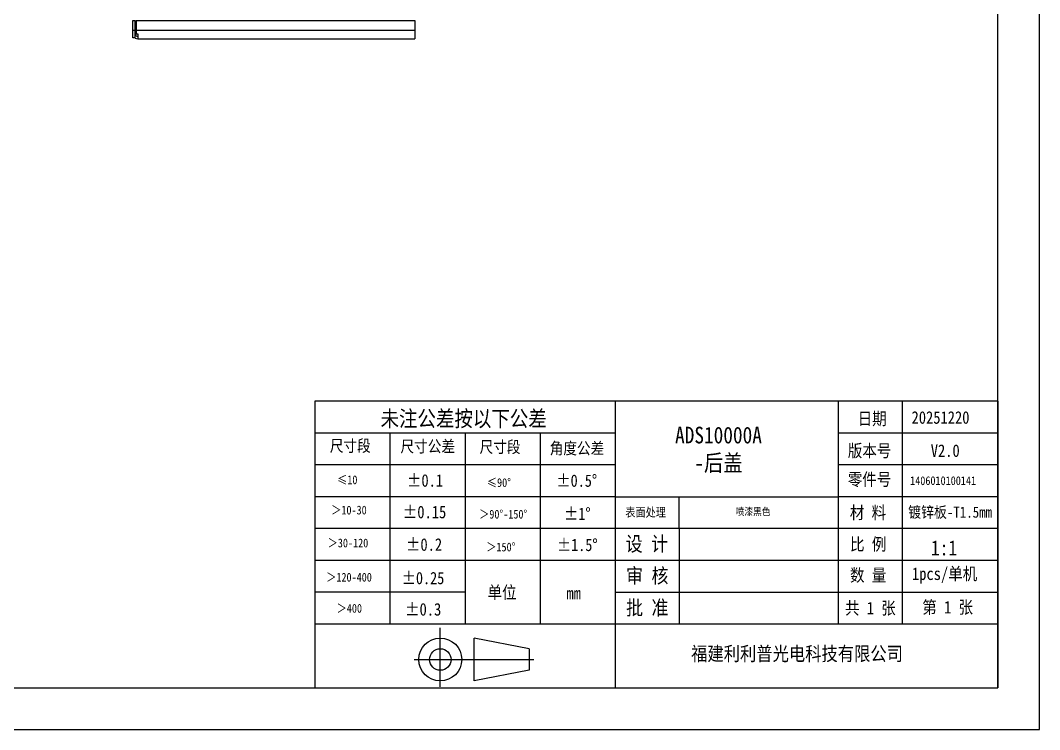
# Model space of a CAD drawing. Header units: millimetres. Extents: x -177 to 18421, y -5017 to 3255.
# Drawn here: x 4638 to 5248, y -3282 to -2857 of the extents above; entities that cross this region are included whole.
import ezdxf

# ---------------------------------------------------------------- set-up
doc = ezdxf.new("R2010")
doc.units = ezdxf.units.MM
doc.header["$LTSCALE"] = 46.255
doc.layers.get('0').update_dxf_attribs({"linetype": 'CONTINUOUS'})
doc.styles.get("Standard").update_dxf_attribs({"font": 'txt', "width": 0.85})

msp = doc.modelspace()

# ---------------------------------------------------------------- linework, layer by layer
at = {"color": 7, "linetype": 'Continuous'}
for p, q in [((4704.96, -2857.304), (4706.46, -2857.304)), ((4706.46, -2867.804), (4706.46, -2857.304)), ((4704.96, -2863.104), (4706.46, -2863.104)), ((4706.46, -2867.804), (4704.96, -2867.804))]:
    msp.add_line(p, q, dxfattribs=at)
at = {"color": 3, "linetype": 'Continuous'}
for p, q in [((4704.96, -2867.804), (4704.96, -2857.304)), ((4706.96, -2857.305), (4873.96, -2857.305)), ((4706.96, -2857.305), (4706.96, -2865.304)), ((4873.96, -2857.305), (4873.96, -2868.304)), ((4706.96, -2863.104), (4873.96, -2863.104)), ((4706.96, -2865.304), (4707.96, -2865.304)), ((4707.96, -2865.304), (4707.96, -2868.304)), ((4707.96, -2868.304), (4873.96, -2868.304))]:
    msp.add_line(p, q, dxfattribs=at)
for p, q in [((5223.242, -3085.491), (4814.047, -3085.491)), ((4814.047, -3085.491), (4814.047, -3257.292)), ((4994.047, -3085.491), (4994.047, -3257.292)), ((5127.606, -3085.491), (5127.606, -3219.114)), ((5165.975, -3085.491), (5165.975, -3218.478)), ((5223.242, -3085.491), (5223.242, -3257.292)), ((4994.047, -3104.58), (4814.047, -3104.58)), ((4859.047, -3104.58), (4859.047, -3219.087)), ((4904.047, -3104.58), (4904.047, -3219.087)), ((4949.047, -3104.58), (4949.047, -3219.087)), ((5223.242, -3104.58), (5127.606, -3104.58)), ((4994.047, -3123.669), (4814.047, -3123.669)), ((5223.242, -3123.669), (5127.606, -3123.669)), ((4994.047, -3142.758), (4814.047, -3142.758)), ((4994.047, -3142.758), (5127.606, -3142.758)), ((5032.225, -3161.847), (5032.225, -3142.758)), ((5223.242, -3142.758), (5127.606, -3142.758)), ((4994.047, -3161.847), (4814.047, -3161.847)), ((5223.242, -3161.847), (4994.047, -3161.847)), ((5032.225, -3161.847), (5032.225, -3219.114)), ((5223.242, -3180.936), (4814.047, -3180.936)), ((4904.047, -3199.998), (4814.047, -3199.998)), ((5223.242, -3200.025), (4994.047, -3200.025)), ((4994.047, -3219.087), (4814.047, -3219.087)), ((5223.242, -3219.114), (4994.047, -3219.114)), ((4942.48, -3233.845), (4909.404, -3227.41)), ((4942.48, -3233.845), (4942.48, -3246.716)), ((4942.48, -3246.716), (4909.404, -3253.151)), ((4814.047, -3257.292), (5223.242, -3257.292))]:
    msp.add_line(p, q)
at = {"lineweight": -3}
for p, q in [((4889.194, -3256.731), (4889.194, -3221.379)), ((4909.404, -3253.151), (4909.404, -3227.41)), ((4873.485, -3240.28), (4945.27, -3240.28))]:
    msp.add_line(p, q, dxfattribs=at)
at = {"color": 7, "linetype": 'Continuous'}
for points in [[(3698.242, -3282.292), (5248.242, -3282.292), (5248.242, -2182.292), (3698.242, -2182.292)], [(3723.242, -3257.292), (5223.242, -3257.292), (5223.242, -2207.292), (3723.242, -2207.292)]]:
    msp.add_lwpolyline(points, close=True, dxfattribs=at)
at = {"lineweight": -3}
for radius in [12.871, 6.435]:
    msp.add_circle((4889.194, -3240.28), radius, dxfattribs=at)
at = {"color": 3, "linetype": 'Continuous'}
msp.add_arc((4707.96, -2865.304), 3, 238.125227, 270, dxfattribs=at)
at = {"color": 7, "linetype": 'Continuous'}
msp.add_arc((4707.96, -2865.304), 1.5, 191.462832, 270, dxfattribs=at)

# ---------------------------------------------------------------- texts
for s, insert, char_height, width, attachment_point in [('{\\f宋体|b0|i0|c134|p54;未注公差按以下公差}', (4903.204, -3096.435), 9.5445, 169.57989, 5), ('{\\fSimSun|b0|i0|c134|p54;日期}', (5147.919, -3096.363), 7.5, 56.7, 5), ('{\\fSimSun|b0|i0|c0|p54;2025\\fSimSun|b0|i0|c134|p54;1220}', (5171.527, -3091.481), 7.5, 47.64523, 1), ('{\\fSimSun|b0|i0|c134|p54;ADS10000A\\P-后盖}', (5055.863, -3114.673), 10, 66.26086, 5), ('{\\fSimSun|b0|i0|c134|p54;版本号}', (5146.369, -3115.56), 7.5, 56.7, 5), ('{\\fSimSun|b0|i0|c0|p2;V\\fSimSun|b0|i0|c134|p2;2.0}', (5183.025, -3111.357), 7.5, 47.64523, 1), ('{\\fSimSun|b0|i0|c134|p54;零件号}', (5146.367, -3132.782), 7.5, 57.267, 5), ('{\\fSimSun|b0|i0|c0|p54;1406010100141}', (5170.692, -3130.472), 5.25, 59.11413, 1), ('{\\fSimSun|b0|i0|c134|p54;表面处理}', (5012.223, -3152.372), 5.25, 37.6936, 5), ('{\\fSimSun|b0|i0|c134|p54;材 料}', (5145.42, -3152.62), 7.5, 57.267, 5), ('{\\fSimSun|b0|i0|c134|p54;设 计}', (5012.942, -3171.473), 8.78094, 37.6936, 5), ('{\\fSimSun|b0|i0|c134|p54;比 例}', (5145.551, -3171.58), 7.5, 57.267, 5), ('{\\f宋体|b0|i0|c134|p54;审 核}', (5013.213, -3190.523), 8.78094, 38.178, 5), ('{\\fSimSun|b0|i0|c134|p54;数 量}', (5145.543, -3190.166), 7.5, 81, 5), ('{\\fSimSun|b0|i0|c134|p54;1pcs/单机}', (5191.312, -3189.94), 7.5, 57.267, 5), ('{\\fSimSun|b0|i0|c134|p54;单位}', (4926.233, -3200.451), 7.5, 37.6936, 5), ('{\\fSimSun|b0|i0|c134|p54;mm}', (4969.077, -3200.534), 7.5, 37.6936, 5), ('{\\f宋体|b0|i0|c134|p54;批 准}', (5013.214, -3209.693), 8.78094, 38.178, 5), ('{\\fSimSun|b0|i0|c134|p54;\\H0.85412x;共 1 张\\H1.17079x; }', (5146.863, -3209.891), 8.78094, 38.69293, 5), ('{\\fSimSun|b0|i0|c134|p54;\\H0.85412x;第 1 张\\H1.17079x; }', (5193.143, -3209.374), 8.78094, 41.14746, 5), ('{\\fSimSun|b1|i0|c134|p54;   福建利利普光电科技有限公司}', (5095.628, -3237.24), 8.41825, 188.78327, 5)]:
    msp.add_mtext(s, dxfattribs=dict(insert=insert, char_height=char_height, width=width, attachment_point=attachment_point))
at = {"lineweight": -3, "attachment_point": 5}
for s, insert, char_height, width in [('{\\fSimSun|b0|i0|c134|p54;尺寸段}', (4835.269, -3112.598), 7.05878, 63.16955), ('{\\fSimSun|b0|i0|c134|p54;尺寸公差}', (4881.684, -3112.941), 7.05878, 63.16955), ('{\\fSimSun|b0|i0|c134|p54;尺寸段}', (4925.003, -3113.285), 7.05878, 63.16955), ('{\\fSimSun|b0|i0|c134|p54;角度公差}', (4971.074, -3114.144), 7.05878, 63.16955), ('{\\fSimSun|b0|i0|c134|p54;≤10}', (4833.498, -3132.668), 5.25, 20.4485), ('{\\fSimSun|b0|i0|c0|p54;%%P\\fSimSun|b0|i0|c134|p54;0.1}', (4880.064, -3133.031), 7.5, 40.66211), ('{\\fSimSun|b0|i0|c134|p54;≤90°}', (4924.33, -3134.364), 5.25, 61.41484), ('{\\fSimSun|b0|i0|c0|p54;%%P\\fSimSun|b0|i0|c134|p54;0.5\\fSimSun|b0|i0|c0|p54;%%D}', (4970.965, -3133.135), 7.35, 40.66211), ('{\\fSimSun|b0|i0|c134|p54;＞10-30}', (4834.498, -3150.756), 5.25, 32.56221), ('{\\fSimSun|b0|i0|c0|p54;%%P\\fSimSun|b0|i0|c134|p54;0.15}', (4879.775, -3151.946), 7.5, 40.66211), ('{\\fSimSun|b0|i0|c134|p54;＞90°-150°}', (4926.877, -3153.234), 5.25, 42.83625), ('{\\fSimSun|b0|i0|c0|p54;%%P\\fSimSun|b0|i0|c134|p54;1\\fSimSun|b0|i0|c0|p54;%%D}', (4971.337, -3152.911), 7.35, 40.66211), ('{\\fSimSun|b0|i0|c134|p54;＞30-120}', (4833.896, -3170.477), 5.25, 38.82128), ('{\\fSimSun|b0|i0|c0|p54;%%P\\fSimSun|b0|i0|c134|p54;0.2}', (4879.468, -3171.439), 7.5, 40.66211), ('{\\fSimSun|b0|i0|c0|p54;%%P\\fSimSun|b0|i0|c134|p54;1.5\\fSimSun|b0|i0|c0|p54;%%D}', (4971.27, -3171.659), 7.35, 40.66211), ('{\\fSimSun|b0|i0|c134|p54;＞150°}', (4925.472, -3172.886), 5.25, 61.41484), ('{\\fSimSun|b0|i0|c0|p54;%%P\\fSimSun|b0|i0|c134|p54;0.25}', (4878.864, -3191.521), 7.35, 40.66211), ('{\\fSimSun|b0|i0|c134|p54;＞120-400}', (4834.532, -3191.006), 5.25, 38.60023), ('{\\fSimSun|b0|i0|c134|p54;＞400}', (4834.715, -3209.642), 5.25, 61.41484), ('{\\fSimSun|b0|i0|c0|p54;%%P\\fSimSun|b0|i0|c134|p54;0.3}', (4878.949, -3210.266), 7.5, 40.66211)]:
    msp.add_mtext(s, dxfattribs=dict(at, insert=insert, char_height=char_height, width=width))
at = {"color": 1, "attachment_point": 5}
for s, insert, char_height, width in [('{\\fSimSun|b0|i0|c134|p54;喷漆黑色}', (5076.566, -3151.888), 4.375, 54.81934), ('{\\fSimSun|b0|i0|c134|p54;镀锌板-T1.5mm}', (5194.61, -3152.308), 6.6813, 57.267)]:
    msp.add_mtext(s, dxfattribs=dict(at, insert=insert, char_height=char_height, width=width))
at = {"linetype": 'Continuous', "insert": (5198.792, -3168.882), "char_height": 9, "width": 13.6115, "attachment_point": 3, "line_spacing_factor": 0.9}
msp.add_mtext('{\\fSimSun|b0|i0|c134|p2;1:1}', dxfattribs=at)

doc.saveas('drawing.dxf')
